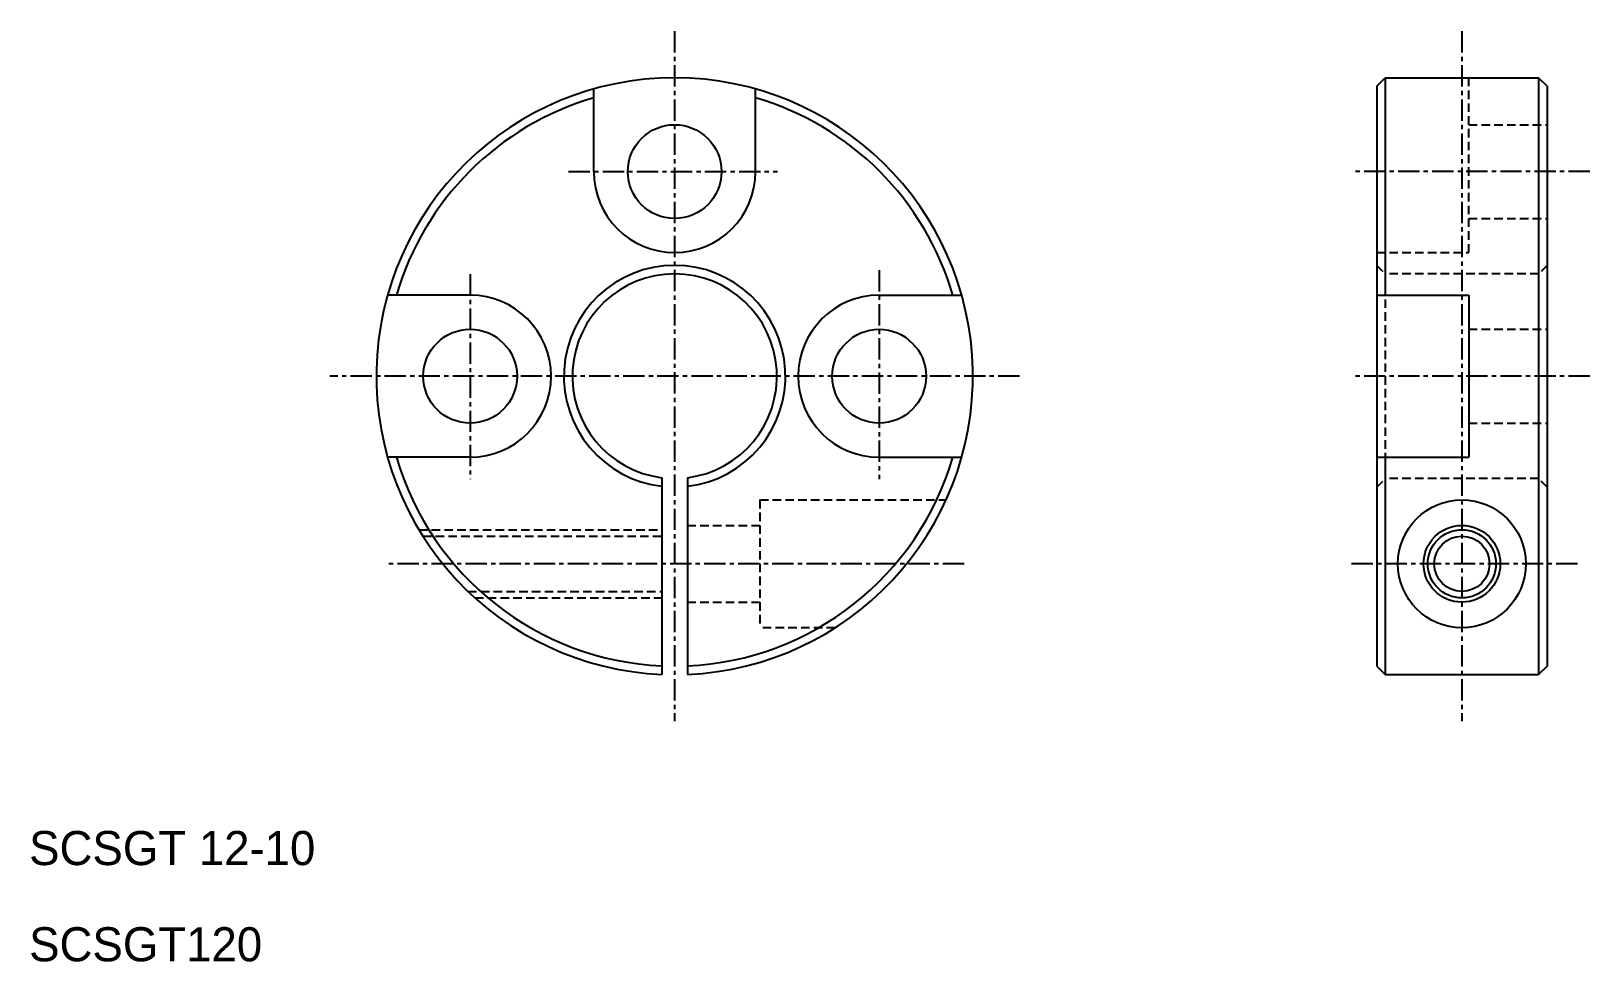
# Model space of a CAD drawing. Extents: x 53.6 to 145.1, y 73.3 to 127.8.
import ezdxf

# ---------------------------------------------------------------- set-up
doc = ezdxf.new("R2010")
doc.units = 0
doc.linetypes.add('CENTER', pattern=[2, 1.25, -0.25, 0.25, -0.25])
doc.linetypes.add('DASHED', pattern=[0.75, 0.5, -0.25])
doc.layers.get('0').update_dxf_attribs({"linetype": 'CONTINUOUS'})
doc.layers.add('CENTER', color=1, linetype='CENTER')

msp = doc.modelspace()

# ---------------------------------------------------------------- linework, layer by layer
at = {"color": 7, "linetype": 'CONTINUOUS'}
for p, q in [((86.624, 119.592), (86.624, 124.435)), ((96.124, 119.592), (96.124, 124.435)), ((132.568, 124.592), (133.068, 125.092)), ((132.568, 124.592), (132.568, 90.592)), ((133.068, 125.092), (133.068, 112.342)), ((133.068, 125.092), (142.068, 125.092)), ((142.068, 125.092), (142.068, 90.092)), ((142.568, 124.592), (142.068, 125.092)), ((142.568, 124.592), (142.568, 90.592)), ((79.374, 112.342), (74.531, 112.342)), ((103.374, 112.342), (108.217, 112.342)), ((132.568, 112.342), (137.968, 112.342)), ((137.968, 112.342), (137.968, 102.842)), ((79.374, 102.842), (74.531, 102.842)), ((103.374, 102.842), (108.217, 102.842)), ((132.568, 102.842), (137.968, 102.842)), ((133.068, 102.842), (133.068, 90.092)), ((90.624, 101.639), (90.624, 90.108)), ((92.124, 101.639), (92.124, 90.108)), ((132.568, 90.592), (133.068, 90.092)), ((142.568, 90.592), (142.068, 90.092)), ((133.068, 90.092), (142.068, 90.092)), ((142.068, 90.092), (142.068, 90.092))]:
    msp.add_line(p, q, dxfattribs=at)
at = {"color": 3, "linetype": 'DASHED'}
for p, q in [((137.968, 114.842), (137.968, 125.092)), ((137.968, 122.342), (142.568, 122.342)), ((137.968, 116.842), (142.568, 116.842)), ((132.568, 114.842), (137.968, 114.842)), ((132.568, 114.092), (133.068, 113.592)), ((142.068, 113.592), (133.068, 113.592)), ((133.068, 113.592), (133.068, 101.592)), ((142.568, 114.092), (142.068, 113.592)), ((142.068, 113.592), (142.068, 101.592)), ((137.968, 110.342), (142.568, 110.342)), ((137.968, 104.842), (142.568, 104.842)), ((132.568, 101.092), (133.068, 101.592)), ((142.068, 101.592), (133.068, 101.592)), ((142.568, 101.092), (142.068, 101.592)), ((96.374, 100.342), (107.301, 100.342)), ((96.374, 100.342), (96.374, 92.842)), ((92.124, 98.842), (96.374, 98.842)), ((76.365, 98.592), (90.624, 98.592)), ((76.599, 98.213), (90.624, 98.213)), ((79.251, 94.971), (90.624, 94.971)), ((79.658, 94.592), (90.624, 94.592)), ((92.124, 94.342), (96.374, 94.342)), ((100.791, 92.842), (96.374, 92.842))]:
    msp.add_line(p, q, dxfattribs=at)
at = {"color": 7, "linetype": 'CONTINUOUS'}
for centre, radius in [((91.374, 119.592), 2.75), ((79.374, 107.592), 2.75), ((103.374, 107.592), 2.75), ((137.568, 96.592), 3.75), ((137.568, 96.592), 2.25), ((137.568, 96.592), 1.621)]:
    msp.add_circle(centre, radius, dxfattribs=at)
at = {"color": 3, "linetype": 'CONTINUOUS'}
msp.add_circle((137.568, 96.592), 2, dxfattribs=at)
at = {"color": 7, "linetype": 'CONTINUOUS'}
for centre, radius, start, end in [((91.374, 107.592), 17.5, 272.45629, 267.54371), ((91.374, 107.592), 17, 106.2251, 163.7749), ((91.374, 107.592), 17, 16.2251, 73.7749), ((91.374, 119.592), 4.75, 180, 0), ((91.374, 107.592), 6.5, 276.62581, 263.37419), ((91.374, 107.592), 6, 277.18076, 262.81924), ((79.374, 107.592), 4.75, 270, 90), ((103.374, 107.592), 4.75, 90, 270), ((91.374, 107.592), 17, 196.2251, 267.47142), ((91.374, 107.592), 17, 272.52858, 343.7749)]:
    msp.add_arc(centre, radius, start, end, dxfattribs=at)
at = {"layer": 'CENTER', "color": 1, "linetype": 'CENTER'}
for p, q in [((91.374, 127.824), (91.374, 87.361)), ((137.568, 127.824), (137.568, 87.361)), ((85.152, 119.592), (97.404, 119.592)), ((145.074, 119.592), (131.206, 119.592)), ((79.374, 113.571), (79.374, 101.562)), ((103.374, 113.814), (103.374, 101.562)), ((111.605, 107.592), (71.142, 107.592)), ((145.074, 107.592), (131.206, 107.592)), ((108.354, 96.592), (74.394, 96.592)), ((144.346, 96.592), (130.987, 96.592))]:
    msp.add_line(p, q, dxfattribs=at)

# ---------------------------------------------------------------- texts
at = {"color": 7, "linetype": 'CONTINUOUS'}
for s, p in [('SCSGT 12-10', (53.495, 78.923)), ('SCSGT120', (53.495, 73.281))]:
    msp.add_text(s, height=2, dxfattribs=at).set_placement(p)

doc.saveas('drawing.dxf')
